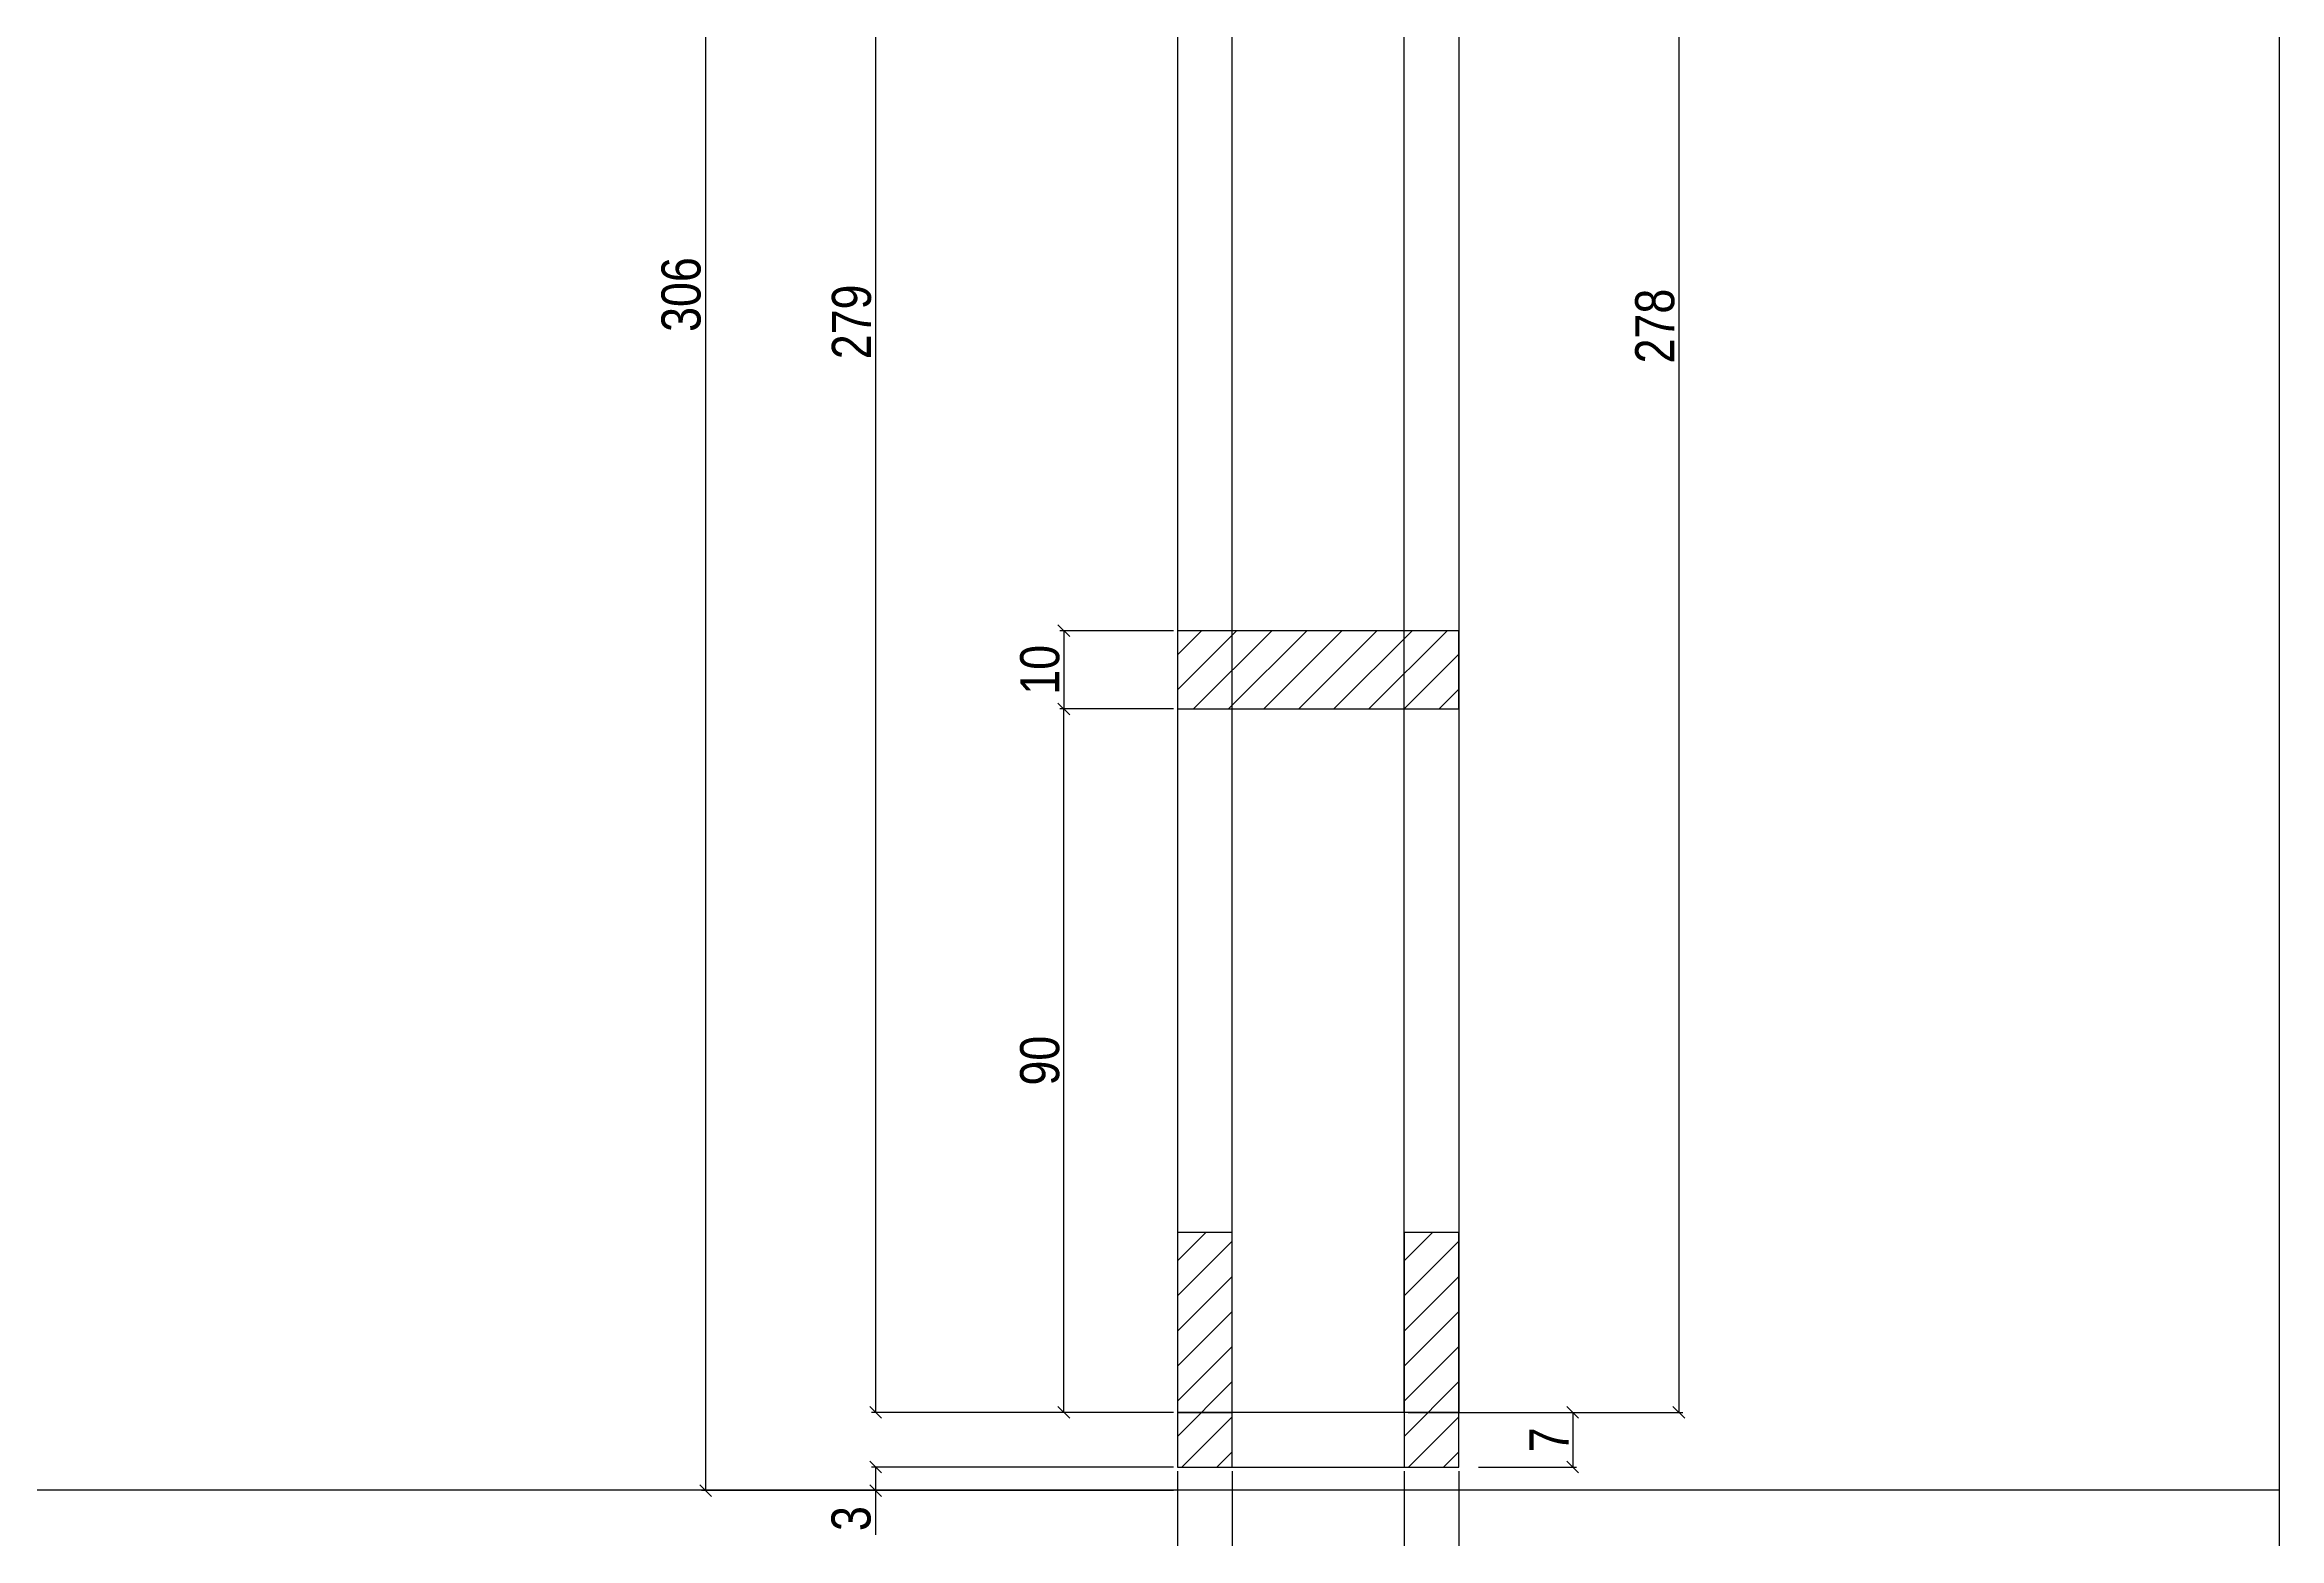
# Model space of a CAD drawing. Extents: x 17311 to 161354, y 153625 to 211469.
# Drawn here: x 22063 to 22635, y 205495 to 205877 of the extents above; entities that cross this region are included whole.
import ezdxf

# ---------------------------------------------------------------- set-up
doc = ezdxf.new("R2010")
doc.units = 0
doc.layers.get('0').update_dxf_attribs({"linetype": 'CONTINUOUS'})
doc.layers.get('DEFPOINTS').update_dxf_attribs({"linetype": 'CONTINUOUS'})
for name, color, linetype in [('8', 111, 'CONTINUOUS'), ('COTA', 241, 'CONTINUOUS'), ('detalhes', 4, 'CONTINUOUS'), ('TIRAS REESCORAMENTO', 252, 'CONTINUOUS')]:
    doc.layers.add(name, color=color, linetype=linetype)
doc.styles.add('COTA TECNICA 2X', font='techl___.ttf', dxfattribs={"height": 10})
doc.dimstyles.new('SECAO', dxfattribs={"dimscale": 0.333333, "dimtxt": 5, "dimasz": 9, "dimexe": 3, "dimexo": 3, "dimgap": 3, "dimtad": 1, "dimdec": 1, "dimlfac": 0.5, "dimzin": 12, "dimdsep": 46, "dimtxsty": 'COTA TECNICA 2X', "dimblk1": 'OBLIQUE', "dimblk2": 'OBLIQUE', "dimsah": 1, "dimcen": 0.9, "dimclrd": 4, "dimclre": 4, "dimclrt": 240, "dimadec": 1, "dimazin": 3, "dimtfac": 1, "dimtdec": 1, "dimtmove": 0, "dimatfit": 3, "dimfxl": 1, "dimtolj": 1, "dimtzin": 12, "dimarcsym": 0})

# ---------------------------------------------------------------- blocks, each defined once
blk = doc.blocks.new('_Oblique')
at = {"color": 0, "linetype": 'ByBlock', "lineweight": -2}
blk.add_line((-0.5, -0.5), (0.5, 0.5), dxfattribs=at)
blk = doc.blocks.new('*D3267')
at = {"layer": 'DEFPOINTS', "color": 0, "transparency": 16777216}
for p in [(22352.61, 206085.37), (22275.32, 205527.28), (22352.61, 205527.28)]:
    blk.add_point(p, dxfattribs=at)
at = {"layer": 'detalhes', "color": 4, "lineweight": -2, "transparency": 16777216}
for p, q in [((22351.61, 206085.37), (22274.32, 206085.37)), ((22275.32, 206085.37), (22275.32, 205527.28)), ((22351.61, 205527.28), (22274.32, 205527.28))]:
    blk.add_line(p, q, dxfattribs=at)
at = {"layer": 'detalhes', "color": 4, "lineweight": -2, "transparency": 16777216, "xscale": 3, "yscale": 3, "zscale": 3}
for p, rotation in [((22275.32, 206085.37), 90), ((22275.32, 205527.28), 270)]:
    blk.add_blockref('_Oblique', p, dxfattribs=dict(at, rotation=rotation))
at = {"layer": 'detalhes', "color": 240, "transparency": 16777216, "insert": (22269.21, 205806.33), "char_height": 10, "attachment_point": 5, "rotation": 90, "style": 'COTA TECNICA 2X'}
blk.add_mtext('\\A1;279', dxfattribs=at)
blk = doc.blocks.new('*D3268')
at = {"layer": 'DEFPOINTS', "color": 0, "transparency": 16777216}
for p in [(22352.61, 205513.28), (22424.61, 205513.28), (22424.61, 205455.82)]:
    blk.add_point(p, dxfattribs=at)
at = {"layer": 'detalhes', "color": 4, "lineweight": -2, "transparency": 16777216}
for p, q in [((22352.61, 205512.28), (22352.61, 205454.82)), ((22424.61, 205512.28), (22424.61, 205454.82)), ((22352.61, 205455.82), (22424.61, 205455.82))]:
    blk.add_line(p, q, dxfattribs=at)
at = {"layer": 'detalhes', "color": 4, "lineweight": -2, "transparency": 16777216, "xscale": 3, "yscale": 3, "zscale": 3, "rotation": 180}
blk.add_blockref('_Oblique', (22352.61, 205455.82), dxfattribs=at)
at = {"layer": 'detalhes', "color": 4, "lineweight": -2, "transparency": 16777216, "xscale": 3, "yscale": 3, "zscale": 3}
blk.add_blockref('_Oblique', (22424.61, 205455.82), dxfattribs=at)
at = {"layer": 'detalhes', "color": 240, "transparency": 16777216, "insert": (22383.61, 205462.04), "char_height": 10, "attachment_point": 5, "style": 'COTA TECNICA 2X'}
blk.add_mtext('\\A1;36', dxfattribs=at)
blk = doc.blocks.new('*D3269')
at = {"layer": 'DEFPOINTS', "color": 0, "transparency": 16777216}
for p in [(22366.61, 205513.28), (22410.61, 205513.28), (22410.61, 205481.54)]:
    blk.add_point(p, dxfattribs=at)
at = {"layer": 'detalhes', "color": 4, "lineweight": -2, "transparency": 16777216}
for p, q in [((22366.61, 205512.28), (22366.61, 205480.54)), ((22410.61, 205512.28), (22410.61, 205480.54)), ((22366.61, 205481.54), (22410.61, 205481.54))]:
    blk.add_line(p, q, dxfattribs=at)
at = {"layer": 'detalhes', "color": 4, "lineweight": -2, "transparency": 16777216, "xscale": 3, "yscale": 3, "zscale": 3, "rotation": 180}
blk.add_blockref('_Oblique', (22366.61, 205481.54), dxfattribs=at)
at = {"layer": 'detalhes', "color": 4, "lineweight": -2, "transparency": 16777216, "xscale": 3, "yscale": 3, "zscale": 3}
blk.add_blockref('_Oblique', (22410.61, 205481.54), dxfattribs=at)
at = {"layer": 'detalhes', "color": 240, "transparency": 16777216, "insert": (22383.61, 205487.54), "char_height": 10, "attachment_point": 5, "style": 'COTA TECNICA 2X'}
blk.add_mtext('\\A1;22', dxfattribs=at)
blk = doc.blocks.new('*D3272')
at = {"layer": 'DEFPOINTS', "color": 0, "transparency": 16777216}
for p in [(22352.61, 205727.3), (22323.51, 205707.3), (22352.61, 205707.3)]:
    blk.add_point(p, dxfattribs=at)
at = {"layer": 'detalhes', "color": 4, "lineweight": -2, "transparency": 16777216}
for p, q in [((22351.61, 205727.3), (22322.51, 205727.3)), ((22323.51, 205727.3), (22323.51, 205707.3)), ((22351.61, 205707.3), (22322.51, 205707.3))]:
    blk.add_line(p, q, dxfattribs=at)
at = {"layer": 'detalhes', "color": 4, "lineweight": -2, "transparency": 16777216, "xscale": 3, "yscale": 3, "zscale": 3}
for p, rotation in [((22323.51, 205727.3), 90), ((22323.51, 205707.3), 270)]:
    blk.add_blockref('_Oblique', p, dxfattribs=dict(at, rotation=rotation))
at = {"layer": 'detalhes', "color": 240, "transparency": 16777216, "insert": (22317.4, 205717.3), "char_height": 10, "attachment_point": 5, "rotation": 90, "style": 'COTA TECNICA 2X'}
blk.add_mtext('\\A1;10', dxfattribs=at)
blk = doc.blocks.new('*D3275')
at = {"layer": 'DEFPOINTS', "color": 0, "transparency": 16777216}
for p in [(22366.61, 206119.37), (22231.81, 205507.28), (22352.61, 205507.28)]:
    blk.add_point(p, dxfattribs=at)
at = {"layer": 'detalhes', "color": 4, "lineweight": -2, "transparency": 16777216}
for p, q in [((22365.61, 206119.37), (22230.81, 206119.37)), ((22231.81, 206119.37), (22231.81, 205507.28)), ((22351.61, 205507.28), (22230.81, 205507.28))]:
    blk.add_line(p, q, dxfattribs=at)
at = {"layer": 'detalhes', "color": 4, "lineweight": -2, "transparency": 16777216, "xscale": 3, "yscale": 3, "zscale": 3}
for p, rotation in [((22231.81, 206119.37), 90), ((22231.81, 205507.28), 270)]:
    blk.add_blockref('_Oblique', p, dxfattribs=dict(at, rotation=rotation))
at = {"layer": 'detalhes', "color": 240, "transparency": 16777216, "insert": (22225.59, 205813.33), "char_height": 10, "attachment_point": 5, "rotation": 90, "style": 'COTA TECNICA 2X'}
blk.add_mtext('\\A1;306', dxfattribs=at)
blk = doc.blocks.new('*D3276')
at = {"layer": 'DEFPOINTS', "color": 0, "transparency": 16777216}
for p in [(22352.61, 205513.28), (22275.32, 205507.28), (22352.61, 205507.28)]:
    blk.add_point(p, dxfattribs=at)
at = {"layer": 'detalhes', "color": 4, "lineweight": -2, "transparency": 16777216}
for p, q in [((22351.61, 205513.28), (22274.32, 205513.28)), ((22275.32, 205513.28), (22275.32, 205507.28)), ((22351.61, 205507.28), (22274.32, 205507.28)), ((22275.32, 205507.28), (22275.32, 205495.95))]:
    blk.add_line(p, q, dxfattribs=at)
at = {"layer": 'detalhes', "color": 4, "lineweight": -2, "transparency": 16777216, "xscale": 3, "yscale": 3, "zscale": 3}
for p, rotation in [((22275.32, 205513.28), 90), ((22275.32, 205507.28), 270)]:
    blk.add_blockref('_Oblique', p, dxfattribs=dict(at, rotation=rotation))
at = {"layer": 'detalhes', "color": 240, "transparency": 16777216, "insert": (22269.1, 205500.11), "char_height": 10, "attachment_point": 5, "rotation": 90, "style": 'COTA TECNICA 2X'}
blk.add_mtext('\\A1;3', dxfattribs=at)
blk = doc.blocks.new('*D3279')
at = {"layer": 'DEFPOINTS', "color": 0, "transparency": 16777216}
for p in [(22323.51, 205707.3), (22352.61, 205707.3), (22351.61, 205527.28)]:
    blk.add_point(p, dxfattribs=at)
at = {"layer": 'detalhes', "color": 4, "lineweight": -2, "transparency": 16777216}
for p, q in [((22351.61, 205707.3), (22322.51, 205707.3)), ((22323.51, 205527.28), (22323.51, 205707.3)), ((22350.61, 205527.28), (22322.51, 205527.28))]:
    blk.add_line(p, q, dxfattribs=at)
at = {"layer": 'detalhes', "color": 4, "lineweight": -2, "transparency": 16777216, "xscale": 3, "yscale": 3, "zscale": 3}
for p, rotation in [((22323.51, 205707.3), 90), ((22323.51, 205527.28), 270)]:
    blk.add_blockref('_Oblique', p, dxfattribs=dict(at, rotation=rotation))
at = {"layer": 'detalhes', "color": 240, "transparency": 16777216, "insert": (22317.38, 205617.29), "char_height": 10, "attachment_point": 5, "rotation": 90, "style": 'COTA TECNICA 2X'}
blk.add_mtext('\\A1;90', dxfattribs=at)
blk = doc.blocks.new('*D3282')
at = {"layer": 'DEFPOINTS', "color": 0, "transparency": 16777216}
for p in [(22425.61, 206083.25), (22425.61, 205527.28), (22480.9, 205527.28)]:
    blk.add_point(p, dxfattribs=at)
at = {"layer": 'detalhes', "color": 4, "lineweight": -2, "transparency": 16777216}
for p, q in [((22426.61, 206083.25), (22481.9, 206083.25)), ((22480.9, 206083.25), (22480.9, 205527.28)), ((22426.61, 205527.28), (22481.9, 205527.28))]:
    blk.add_line(p, q, dxfattribs=at)
at = {"layer": 'detalhes', "color": 4, "lineweight": -2, "transparency": 16777216, "xscale": 3, "yscale": 3, "zscale": 3}
for p, rotation in [((22480.9, 206083.25), 90), ((22480.9, 205527.28), 270)]:
    blk.add_blockref('_Oblique', p, dxfattribs=dict(at, rotation=rotation))
at = {"layer": 'detalhes', "color": 240, "transparency": 16777216, "insert": (22474.81, 205805.26), "char_height": 10, "attachment_point": 5, "rotation": 90, "style": 'COTA TECNICA 2X'}
blk.add_mtext('\\A1;278', dxfattribs=at)
blk = doc.blocks.new('*D3283')
at = {"layer": 'DEFPOINTS', "color": 0, "transparency": 16777216}
for p in [(22410.61, 205527.28), (22428.66, 205513.28), (22453.75, 205513.28)]:
    blk.add_point(p, dxfattribs=at)
at = {"layer": 'detalhes', "color": 4, "lineweight": -2, "transparency": 16777216}
for p, q in [((22411.61, 205527.28), (22454.75, 205527.28)), ((22453.75, 205527.28), (22453.75, 205513.28)), ((22429.66, 205513.28), (22454.75, 205513.28))]:
    blk.add_line(p, q, dxfattribs=at)
at = {"layer": 'detalhes', "color": 4, "lineweight": -2, "transparency": 16777216, "xscale": 3, "yscale": 3, "zscale": 3}
for p, rotation in [((22453.75, 205527.28), 90), ((22453.75, 205513.28), 270)]:
    blk.add_blockref('_Oblique', p, dxfattribs=dict(at, rotation=rotation))
at = {"layer": 'detalhes', "color": 240, "transparency": 16777216, "insert": (22447.68, 205520.28), "char_height": 10, "attachment_point": 5, "rotation": 90, "style": 'COTA TECNICA 2X'}
blk.add_mtext('\\A1;7', dxfattribs=at)

msp = doc.modelspace()

# ---------------------------------------------------------------- hatches: boundary and pattern name
at = {"layer": 'COTA'}
h = msp.add_hatch(dxfattribs=at)
h.set_pattern_fill('ANSI31', color=256, scale=2, style=0)
h.set_pattern_definition([(45, (-1249.245, 7606), (-4.49012806, 4.49012806), [])])
h.paths.add_polyline_path([(22424.61, 205727.3), (22352.61, 205727.3), (22352.61, 205707.3), (22424.61, 205707.3)])
h = msp.add_hatch(dxfattribs=at)
h.set_pattern_fill('ANSI31', color=256, scale=2, style=0)
h.set_pattern_definition([(45, (2508.3886, 199704.089), (-4.490128, 4.490128), [])])
h.paths.add_polyline_path([(22352.61, 205513.28), (22366.61, 205513.28), (22366.61, 205573.28), (22352.61, 205573.28)])
h = msp.add_hatch(dxfattribs=at)
h.set_pattern_fill('ANSI31', color=256, scale=2, style=0)
h.set_pattern_definition([(45, (2566.3886, 199704.089), (-4.490128, 4.490128), [])])
h.paths.add_polyline_path([(22410.61, 205513.28), (22424.61, 205513.28), (22424.61, 205573.28), (22410.61, 205573.28)])

# ---------------------------------------------------------------- linework, layer by layer
at = {"linetype": 'Continuous'}
for points in [[(22352.61, 205527.28), (22366.61, 205527.28), (22366.61, 206085.37), (22352.61, 206085.37)], [(22424.61, 205527.28), (22410.61, 205527.28), (22410.61, 206083.25), (22424.61, 206083.25)], [(22352.61, 205513.28), (22366.61, 205513.28), (22366.61, 205573.28), (22352.61, 205573.28)], [(22410.61, 205513.28), (22424.61, 205513.28), (22424.61, 205573.28), (22410.61, 205573.28)]]:
    msp.add_lwpolyline(points, close=True, dxfattribs=at)
for points in [[(22352.61, 205707.3), (22424.61, 205707.3), (22424.61, 205727.3), (22352.61, 205727.3), (22352.61, 205707.3)], [(22374.61, 205513.28), (22424.61, 205513.28), (22424.61, 205527.28), (22352.61, 205527.28), (22352.61, 205513.28), (22374.61, 205513.28)]]:
    msp.add_lwpolyline(points, dxfattribs=at)
at = {"layer": '8', "color": 5, "linetype": 'Continuous'}
msp.add_lwpolyline([(22634.59, 205294.67), (22037.78, 205294.67), (22037.78, 206259.46), (22634.59, 206259.46)], close=True, dxfattribs=at)
at = {"layer": 'TIRAS REESCORAMENTO', "linetype": 'ByBlock'}
msp.add_line((22634.59, 205507.37), (17860.1, 205507.37), dxfattribs=at)

# ---------------------------------------------------------------- dimensions: what is measured, and where the dimension line sits
at = {"layer": 'detalhes', "color": 3}
for base, p1, p2, picture, middle in [((22231.81, 205507.28), (22366.61, 206119.37), (22352.61, 205507.28), '*D3275', (22225.59, 205813.33)), ((22275.32, 205527.28), (22352.61, 206085.37), (22352.61, 205527.28), '*D3267', (22269.21, 205806.33)), ((22480.9, 205527.28), (22425.61, 206083.25), (22425.61, 205527.28), '*D3282', (22474.81, 205805.26)), ((22323.51, 205707.3), (22352.61, 205727.3), (22352.61, 205707.3), '*D3272', (22317.4, 205717.3)), ((22323.51, 205707.3), (22351.61, 205527.28), (22352.61, 205707.3), '*D3279', (22317.38, 205617.29)), ((22453.75, 205513.28), (22410.61, 205527.28), (22428.66, 205513.28), '*D3283', (22447.68, 205520.28)), ((22275.32, 205507.28), (22352.61, 205513.28), (22352.61, 205507.28), '*D3276', (22269.1, 205500.11))]:
    dim = msp.add_linear_dim(base=base, p1=p1, p2=p2, angle=90, dimstyle='SECAO', dxfattribs=at)
    dim.commit()
    dim.dimension.update_dxf_attribs({"geometry": picture, "text_midpoint": middle})
for base, p1, p2, picture, middle in [((22424.61, 205455.82), (22352.61, 205513.28), (22424.61, 205513.28), '*D3268', (22383.61, 205455.82)), ((22410.61, 205481.54), (22366.61, 205513.28), (22410.61, 205513.28), '*D3269', (22383.61, 205481.54))]:
    dim = msp.add_linear_dim(base=base, p1=p1, p2=p2, dimstyle='SECAO', dxfattribs=at)
    dim.commit()
    dim.dimension.update_dxf_attribs({"geometry": picture, "text_midpoint": middle, "dimtype": 160})

doc.saveas('drawing.dxf')
